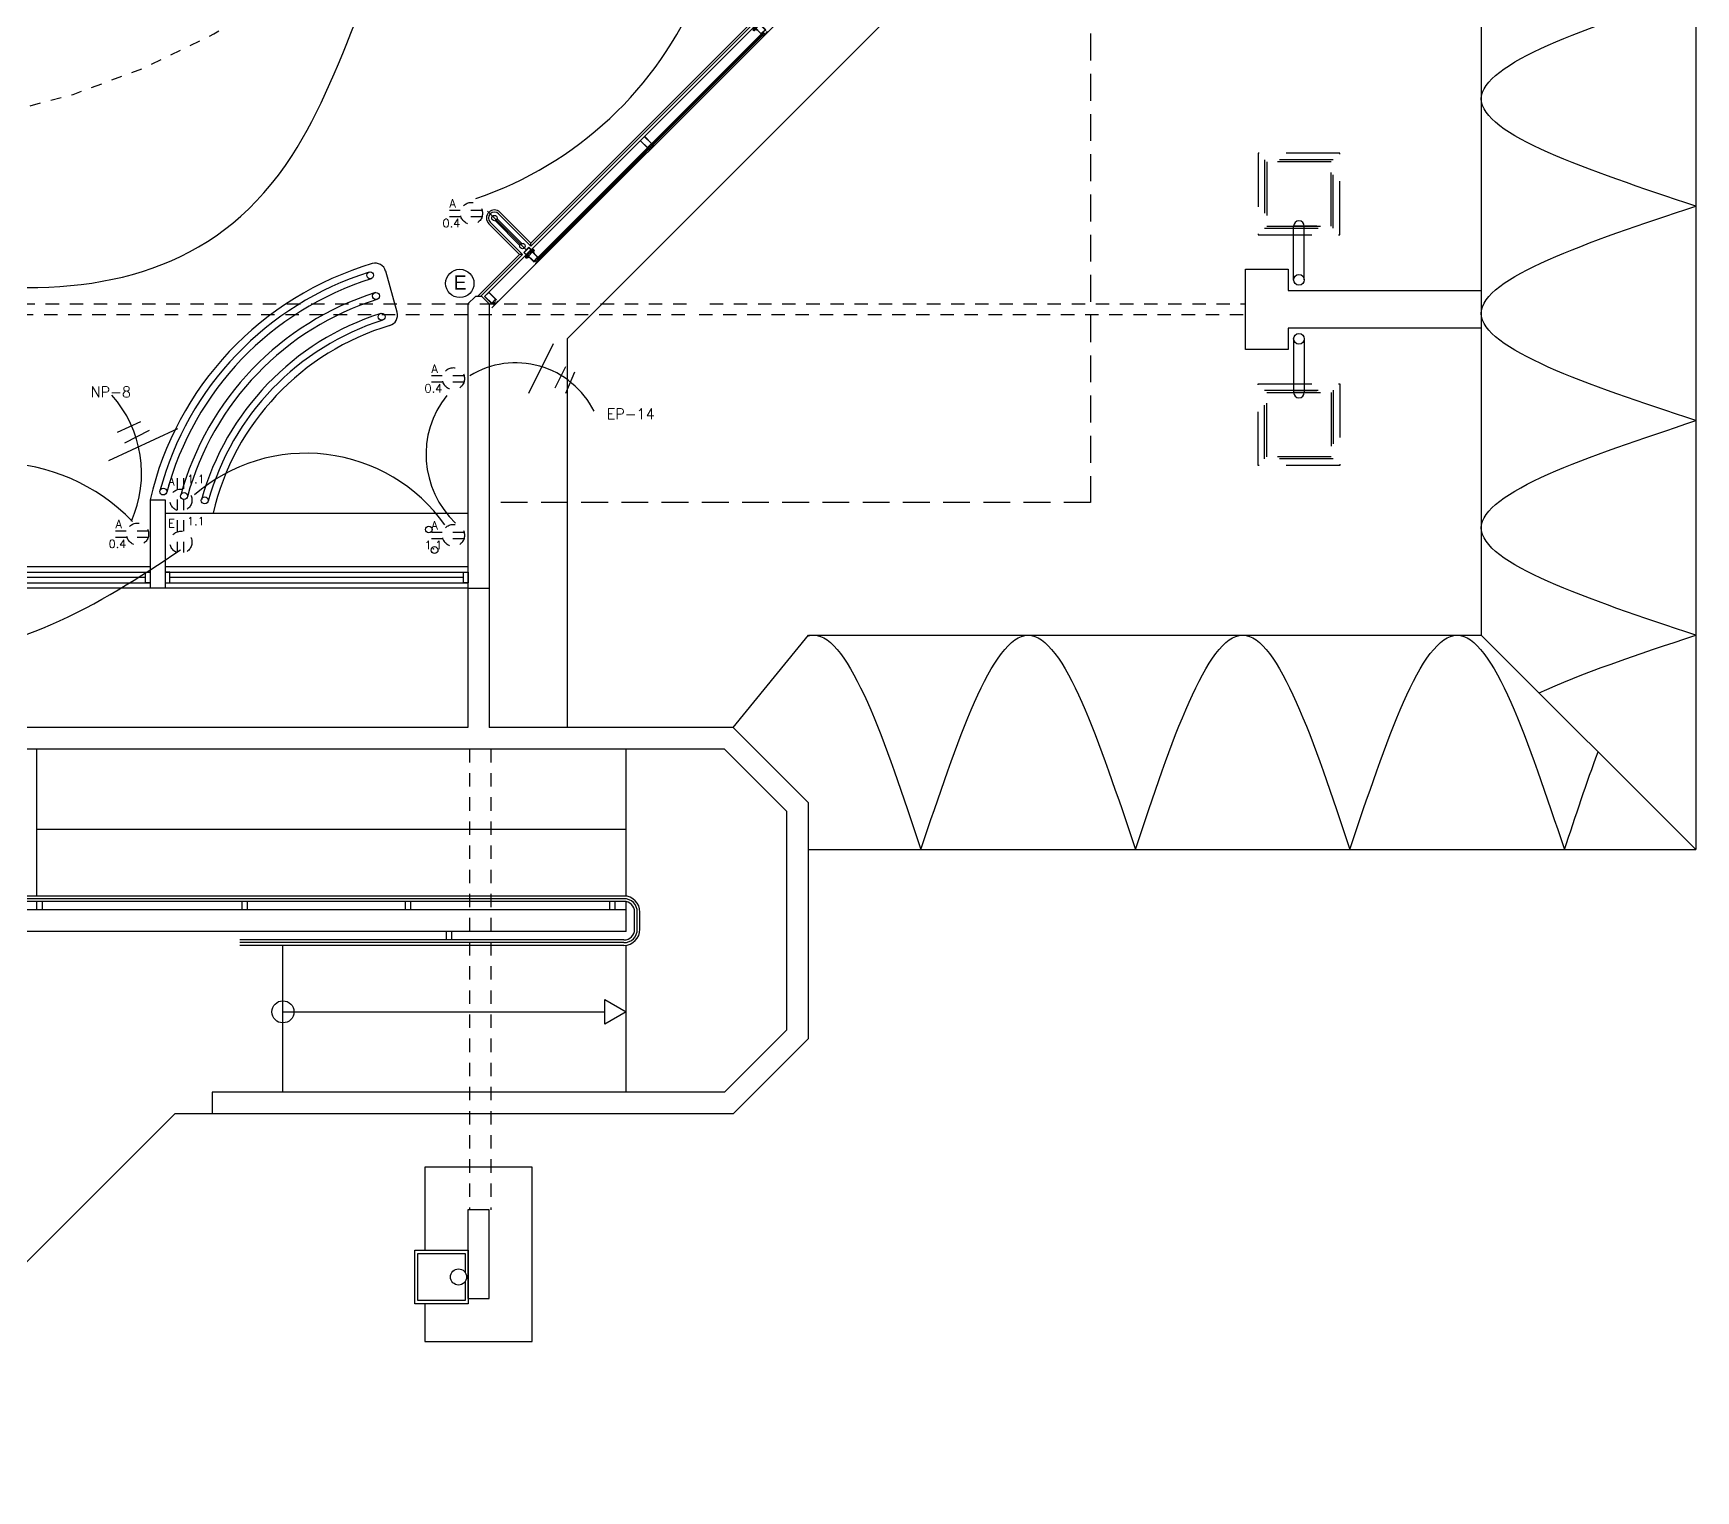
# Model space of a CAD drawing. Extents: x 622.2 to 679, y 643.6 to 685.6.
# Drawn here: x 641.46 to 656.97, y 643.9 to 657.49 of the extents above; entities that cross this region are included whole.
import ezdxf

# ---------------------------------------------------------------- set-up
doc = ezdxf.new("R2010")
doc.units = 0
doc.header["$LTSCALE"] = 0.5
doc.header["$MEASUREMENT"] = 0
for name, pattern in [('DASHDOTX2', [2, 1, -0.5, 0, -0.5]), ('HIDDEN', [0.375, 0.25, -0.125]), ('HIDDEN2', [0.1875, 0.125, -0.0625])]:
    doc.linetypes.add(name, pattern=pattern)
for name, color, linetype in [('ALUMBRADO', 6, 'CONTINUOUS'), ('columnas', 5, 'CONTINUOUS'), ('escaleras', 1, 'CONTINUOUS'), ('METAL', 1, 'CONTINUOUS'), ('MUEBLES', 1, 'CONTINUOUS'), ('murosbajos', 1, 'CONTINUOUS'), ('paredes', 1, 'CONTINUOUS'), ('pisoplanta', 1, 'CONTINUOUS'), ('PROYECCIONES', 6, 'HIDDEN'), ('SEÑALES', 4, 'CONTINUOUS'), ('talud', 5, 'CONTINUOUS'), ('texturas', 6, 'CONTINUOUS'), ('TOMAS', 4, 'HIDDEN2'), ('TUBERIA', 7, 'DASHDOTX2'), ('ventana', 1, 'CONTINUOUS'), ('ventanas', 1, 'CONTINUOUS'), ('vidrio', 6, 'CONTINUOUS')]:
    doc.layers.add(name, color=color, linetype=linetype)
doc.styles.add('romans', font='romans.shx')

# ---------------------------------------------------------------- blocks, each defined once
blk = doc.blocks.new('apoymuro-cortina')
at = {"layer": 'vidrio', "color": 1, "linetype": 'Continuous'}
for p, q in [((0, 0), (-0.099, 0)), ((0, -0.057), (0, 0)), ((-0.125, -0.001), (-0.125, -0.057)), ((-0.119, 0), (-0.124, 0)), ((-0.124, -0.057), (-0.119, -0.057)), ((-0.122, -0.01), (-0.122, -0.003)), ((-0.122, -0.032), (-0.122, -0.013)), ((-0.096, -0.032), (-0.122, -0.032)), ((-0.122, -0.035), (-0.096, -0.035)), ((-0.122, -0.044), (-0.122, -0.035)), ((-0.122, -0.054), (-0.122, -0.048)), ((-0.121, -0.003), (-0.12, -0.003)), ((-0.12, -0.01), (-0.121, -0.01)), ((-0.121, -0.013), (-0.119, -0.013)), ((-0.119, -0.045), (-0.121, -0.045)), ((-0.121, -0.047), (-0.12, -0.047)), ((-0.12, -0.055), (-0.121, -0.055)), ((-0.12, -0.003), (-0.12, -0.004)), ((-0.12, -0.009), (-0.12, -0.01)), ((-0.12, -0.047), (-0.12, -0.048)), ((-0.12, -0.054), (-0.12, -0.055)), ((-0.119, -0.004), (-0.119, -0.001)), ((-0.119, -0.012), (-0.119, -0.009)), ((-0.119, -0.048), (-0.119, -0.045)), ((-0.119, -0.057), (-0.119, -0.054)), ((-0.1, -0.001), (-0.1, -0.004)), ((-0.1, -0.009), (-0.1, -0.012)), ((-0.1, -0.045), (-0.1, -0.048)), ((-0.1, -0.054), (-0.1, -0.057)), ((-0.099, -0.013), (-0.097, -0.013)), ((-0.097, -0.045), (-0.099, -0.045)), ((-0.099, -0.057), (-0.094, -0.057)), ((-0.098, -0.003), (-0.097, -0.003)), ((-0.098, -0.004), (-0.098, -0.003)), ((-0.098, -0.01), (-0.098, -0.009)), ((-0.097, -0.01), (-0.098, -0.01)), ((-0.098, -0.047), (-0.097, -0.047)), ((-0.098, -0.048), (-0.098, -0.047)), ((-0.098, -0.055), (-0.098, -0.054)), ((-0.097, -0.055), (-0.098, -0.055)), ((-0.096, -0.003), (-0.096, -0.01)), ((-0.096, -0.013), (-0.096, -0.032)), ((-0.096, -0.035), (-0.096, -0.044)), ((-0.096, -0.048), (-0.096, -0.054)), ((-0.094, -0.057), (0, -0.057)), ((-0.093, -0.003), (-0.093, -0.054)), ((-0.004, -0.003), (-0.093, -0.003)), ((-0.093, -0.055), (-0.004, -0.055)), ((-0.003, -0.054), (-0.003, -0.003))]:
    blk.add_line(p, q, dxfattribs=at)
at = {"layer": 'vidrio', "linetype": 'Continuous'}
for p, q in [((-0.04, 0.002), (-0.04, 0.005)), ((-0.04, 0.005), (0.031, 0.005)), ((0.027, 0.002), (-0.04, 0.002)), ((-0.032, 0.006), (-0.032, 0.008)), ((-0.032, 0.008), (-0.006, 0.008)), ((-0.006, 0.006), (-0.032, 0.006)), ((-0.009, 0.01), (-0.029, 0.01)), ((-0.029, 0.01), (-0.029, 0.008)), ((-0.029, 0.008), (-0.009, 0.008)), ((-0.028, 0.011), (-0.028, 0.02)), ((-0.026, 0.021), (-0.011, 0.021)), ((-0.011, 0.011), (-0.026, 0.011)), ((-0.024, 0.02), (-0.024, 0.011)), ((-0.015, 0.021), (-0.023, 0.021)), ((-0.014, 0.011), (-0.014, 0.02)), ((-0.009, 0.02), (-0.009, 0.011)), ((-0.009, 0.008), (-0.009, 0.01)), ((-0.006, 0.008), (-0.006, 0.006)), ((0.027, -0.059), (0.027, 0.002)), ((0.031, -0.063), (0.031, 0.005)), ((-0.105, -0.044), (-0.113, -0.044)), ((-0.04, -0.059), (0.027, -0.059)), ((-0.04, -0.063), (-0.04, -0.059)), ((0.031, -0.063), (-0.04, -0.063)), ((-0.032, -0.063), (-0.032, -0.065)), ((-0.006, -0.063), (-0.032, -0.063)), ((-0.032, -0.065), (-0.006, -0.065)), ((-0.029, -0.068), (-0.029, -0.065)), ((-0.029, -0.065), (-0.009, -0.065)), ((-0.009, -0.068), (-0.029, -0.068)), ((-0.028, -0.069), (-0.028, -0.078)), ((-0.011, -0.068), (-0.026, -0.068)), ((-0.026, -0.078), (-0.011, -0.078)), ((-0.013, -0.005), (-0.025, -0.005)), ((-0.025, -0.005), (-0.025, -0.052)), ((-0.025, -0.052), (-0.013, -0.052)), ((-0.025, -0.083), (-0.025, -0.078)), ((-0.013, -0.079), (-0.025, -0.079)), ((-0.013, -0.081), (-0.025, -0.081)), ((-0.025, -0.083), (-0.024, -0.084)), ((-0.013, -0.083), (-0.025, -0.083)), ((-0.024, -0.078), (-0.024, -0.069)), ((-0.014, -0.084), (-0.024, -0.084)), ((-0.015, -0.078), (-0.023, -0.078)), ((-0.015, -0.08), (-0.023, -0.08)), ((-0.015, -0.082), (-0.023, -0.082)), ((-0.019, -0.084), (-0.019, -0.084)), ((-0.014, -0.069), (-0.014, -0.078)), ((-0.013, -0.083), (-0.014, -0.084)), ((-0.013, -0.052), (-0.013, -0.005)), ((-0.013, -0.083), (-0.013, -0.078)), ((-0.009, -0.065), (-0.009, -0.068)), ((-0.009, -0.078), (-0.009, -0.069)), ((-0.006, -0.065), (-0.006, -0.063))]:
    blk.add_line(p, q, dxfattribs=at)
at = {"layer": 'vidrio', "color": 1, "linetype": 'Continuous', "extrusion": (0, 0, -1)}
for centre, major_axis, start_param, end_param in [((-0.099, -0.001), (0.000451, -0.000451), 2.356194, 3.926991), ((-0.124, -0.001), (0.000451, -0.000451), 2.356194, 3.926991), ((-0.124, -0.057), (0.000451, 0.000451), 2.356194, 3.926991), ((-0.121, -0.003), (0.000451, -0.000451), 2.356194, 3.926991), ((-0.121, -0.01), (0.000451, 0.000451), 2.356194, 3.926991), ((-0.121, -0.013), (0.000451, -0.000451), 2.356194, 3.926991), ((-0.121, -0.044), (0.000451, 0.000451), 2.356194, 3.926991), ((-0.121, -0.048), (0.000451, -0.000451), 2.356194, 3.926991), ((-0.121, -0.054), (0.000451, 0.000451), 2.356194, 3.926991), ((-0.119, -0.004), (0.000451, 0.000451), 2.356194, 3.926991), ((-0.119, -0.009), (0.000451, -0.000451), 2.356194, 3.926991), ((-0.119, -0.048), (0.000451, 0.000451), 2.356194, 3.926991), ((-0.119, -0.054), (0.000451, -0.000451), 2.356194, 3.926991), ((-0.119, -0.001), (0.000451, -0.000451), 3.926991, 5.497787), ((-0.119, -0.004), (0.000451, -0.000451), -0.785398, 0.785398), ((-0.119, -0.009), (0.000451, -0.000451), 3.926991, 5.497787), ((-0.119, -0.012), (0.000451, -0.000451), -0.785398, 0.785398), ((-0.119, -0.045), (0.000451, -0.000451), 3.926991, 5.497787), ((-0.119, -0.048), (0.000451, -0.000451), -0.785398, 0.785398), ((-0.119, -0.054), (0.000451, -0.000451), 3.926991, 5.497787), ((-0.119, -0.057), (0.000451, -0.000451), -0.785398, 0.785398), ((-0.099, -0.004), (0.000451, 0.000451), 2.356194, 3.926991), ((-0.099, -0.009), (0.000451, -0.000451), 2.356194, 3.926991), ((-0.099, -0.012), (0.000451, 0.000451), 2.356194, 3.926991), ((-0.099, -0.045), (0.000451, -0.000451), 2.356194, 3.926991), ((-0.099, -0.048), (0.000451, 0.000451), 2.356194, 3.926991), ((-0.099, -0.054), (0.000451, -0.000451), 2.356194, 3.926991), ((-0.099, -0.057), (0.000451, 0.000451), 2.356194, 3.926991), ((-0.099, -0.004), (0.000451, -0.000451), -0.785398, 0.785398), ((-0.099, -0.009), (0.000451, -0.000451), 3.926991, 5.497787), ((-0.099, -0.048), (0.000451, -0.000451), -0.785398, 0.785398), ((-0.099, -0.054), (0.000451, -0.000451), 3.926991, 5.497787), ((-0.097, -0.003), (0.000451, 0.000451), 5.497787, 7.068583), ((-0.097, -0.01), (0.000451, -0.000451), -0.785398, 0.785398), ((-0.097, -0.013), (0.000451, -0.000451), 3.926991, 5.497787), ((-0.097, -0.044), (0.000451, -0.000451), -0.785398, 0.785398), ((-0.097, -0.048), (0.000451, 0.000451), 5.497787, 7.068583), ((-0.093, -0.003), (0.000361, 0.000361), 3.926991, 5.497787), ((-0.093, -0.054), (0.000361, 0.000361), 2.356194, 3.926991)]:
    blk.add_ellipse(centre, major_axis=major_axis, ratio=1, start_param=start_param, end_param=end_param, dxfattribs=at)
at = {"layer": 'vidrio', "linetype": 'Continuous', "extrusion": (0, 0, -1)}
for centre, major_axis, start_param, end_param in [((-0.026, 0.016), (0.00325, -0.00325), 3.399063, 4.454918), ((-0.026, 0.015), (0.00325, -0.00325), 0.257471, 1.313326), ((-0.019, 0), (0.0144, -0.0144), 3.678281, 4.175701), ((-0.019, 0.031), (0.0144, 0.0144), 2.107484, 2.604904), ((-0.011, 0.016), (0.00325, -0.00325), 3.399063, 4.454918), ((-0.011, 0.015), (0.00325, -0.00325), 0.257471, 1.313326), ((-0.026, -0.073), (0.00325, 0.00325), 4.96986, 6.025715), ((-0.026, -0.074), (0.00325, 0.00325), 1.828267, 2.884122), ((-0.019, -0.088), (0.0144, 0.0144), 5.249077, 5.746497), ((-0.019, -0.058), (0.0144, -0.0144), 0.536688, 1.034108), ((-0.011, -0.073), (0.00325, 0.00325), 4.96986, 6.025715), ((-0.011, -0.074), (0.00325, 0.00325), 1.828267, 2.884122)]:
    blk.add_ellipse(centre, major_axis=major_axis, ratio=1, start_param=start_param, end_param=end_param, dxfattribs=at)
at = {"layer": 'vidrio', "color": 5, "linetype": 'Continuous', "extrusion": (0, 0, -1)}
for centre, major_axis, start_param, end_param in [((-0.004, -0.003), (0.000361, -0.000361), 3.926991, 5.497787), ((-0.004, -0.054), (0.000361, 0.000361), 0.785398, 2.356194)]:
    blk.add_ellipse(centre, major_axis=major_axis, ratio=1, start_param=start_param, end_param=end_param, dxfattribs=at)

msp = doc.modelspace()

# ---------------------------------------------------------------- linework, layer by layer
at = {"layer": 'columnas'}
msp.add_lwpolyline([(654.966, 655.091), (654.966, 654.741), (653.166, 654.741), (653.166, 654.541), (652.766, 654.541), (652.766, 655.291), (653.166, 655.291), (653.166, 655.091), (654.966, 655.091)], dxfattribs=at)
at = {"layer": 'escaleras'}
for p, q in [((641.495, 650.816), (641.495, 649.446)), ((646.991, 649.444), (646.991, 650.816)), ((646.991, 650.066), (641.495, 650.066)), ((643.791, 647.616), (643.791, 648.986)), ((646.991, 647.616), (646.991, 648.987)), ((643.791, 648.366), (646.792, 648.366))]:
    msp.add_line(p, q, dxfattribs=at)
at = {"layer": 'escaleras', "color": 6}
for p, q in [((646.971, 649.446), (641.095, 649.446)), ((646.971, 649.421), (641.095, 649.421)), ((646.971, 649.396), (641.095, 649.396)), ((641.495, 649.396), (641.495, 649.316)), ((641.545, 649.396), (641.545, 649.316)), ((643.407, 649.396), (643.407, 649.316)), ((643.457, 649.396), (643.457, 649.316)), ((646.841, 649.316), (646.841, 649.394)), ((646.891, 649.316), (646.891, 649.394)), ((646.991, 649.316), (646.991, 649.394))]:
    msp.add_line(p, q, dxfattribs=at)
at = {"layer": 'escaleras'}
msp.add_lwpolyline([(646.991, 648.366), (646.792, 648.251), (646.792, 648.481)], close=True, dxfattribs=at)
msp.add_circle((643.791, 648.366), 0.103, dxfattribs=at)
at = {"layer": 'METAL'}
msp.add_circle((645.429, 645.894), 0.075, dxfattribs=at)
at = {"layer": 'MUEBLES'}
for p, q in [((644.857, 654.888), (644.75, 655.273)), ((642.693, 653.016), (645.516, 653.016))]:
    msp.add_line(p, q, dxfattribs=at)
for centre, radius, start, end in [((645.475, 652.466), 2.999, 106.4649, 166.9946), ((644.653, 655.246), 0.1, 15.534, 106.4649), ((645.475, 652.468), 2.929, 107.4671, 165.0618), ((645.475, 652.468), 2.865, 107.4675, 164.9966), ((645.477, 652.463), 2.735, 107.4675, 164.7645), ((645.477, 652.463), 2.671, 107.4675, 164.6874), ((645.478, 652.458), 2.54, 107.7652, 164.4132), ((644.76, 654.861), 0.1, 286.6139, 15.534), ((645.478, 652.458), 2.476, 107.7652, 164.321), ((645.475, 652.466), 2.399, 106.6139, 166.7488)]:
    msp.add_arc(centre, radius, start, end, dxfattribs=at)
at = {"layer": 'murosbajos'}
for p, q in [((642.553, 652.516), (639.704, 652.516)), ((645.516, 652.516), (642.693, 652.516)), ((645.516, 652.316), (639.978, 652.316)), ((645.516, 652.316), (645.516, 651.016)), ((645.716, 652.316), (645.716, 651.016)), ((645.516, 651.016), (641.278, 651.016)), ((647.991, 651.016), (645.716, 651.016)), ((647.991, 651.016), (648.691, 650.316)), ((647.908, 650.816), (641.195, 650.816)), ((647.908, 650.816), (648.491, 650.233)), ((648.491, 648.198), (648.491, 650.233)), ((648.691, 648.116), (648.691, 650.316)), ((646.991, 649.316), (640.574, 649.316)), ((646.991, 649.116), (646.991, 649.316)), ((646.991, 649.116), (640.491, 649.116)), ((647.908, 647.616), (648.491, 648.198)), ((647.991, 647.416), (648.691, 648.116)), ((647.908, 647.616), (643.132, 647.616)), ((643.132, 647.616), (643.132, 647.416)), ((647.991, 647.416), (643.132, 647.416))]:
    msp.add_line(p, q, dxfattribs=at)
at = {"layer": 'murosbajos', "color": 6}
for p, q in [((644.932, 649.396), (644.932, 649.316)), ((644.932, 649.396), (644.932, 649.316)), ((644.982, 649.396), (644.982, 649.316)), ((647.071, 649.136), (647.071, 649.296)), ((647.096, 649.136), (647.096, 649.296)), ((647.121, 649.136), (647.121, 649.296)), ((645.316, 649.036), (645.316, 649.116)), ((645.316, 649.036), (645.316, 649.116)), ((645.366, 649.036), (645.366, 649.116)), ((646.971, 649.036), (643.391, 649.036)), ((646.971, 649.011), (643.391, 649.011)), ((646.971, 648.986), (643.391, 648.986))]:
    msp.add_line(p, q, dxfattribs=at)
at = {"layer": 'murosbajos', "color": 5}
for centre, radius in [((644.605, 655.233), 0.032), ((644.659, 655.04), 0.032), ((644.712, 654.847), 0.032), ((642.676, 653.217), 0.032), ((642.869, 653.175), 0.0321), ((643.062, 653.134), 0.0321), ((645.152, 652.863), 0.032), ((645.205, 652.671), 0.032)]:
    msp.add_circle(centre, radius, dxfattribs=at)
at = {"layer": 'murosbajos', "color": 6}
for centre, radius, start, end in [((646.971, 649.296), 0.15, 0, 90), ((646.971, 649.296), 0.125, 0, 90), ((646.971, 649.296), 0.1, 0, 90), ((646.971, 649.136), 0.1, 270, 0), ((646.971, 649.136), 0.15, 270, 0), ((646.971, 649.136), 0.125, 270, 0)]:
    msp.add_arc(centre, radius, start, end, dxfattribs=at)
at = {"layer": 'paredes'}
for p, q in [((645.516, 654.966), (645.587, 655.036)), ((645.645, 655.036), (645.587, 655.036)), ((645.716, 654.966), (645.645, 655.036)), ((645.741, 654.966), (645.67, 655.036)), ((645.516, 654.966), (645.516, 652.316)), ((645.716, 654.966), (645.716, 652.316)), ((642.553, 653.141), (642.553, 652.316)), ((642.553, 653.141), (642.693, 653.141)), ((642.693, 653.141), (642.693, 652.316)), ((642.693, 652.316), (642.553, 652.316)), ((645.516, 652.316), (645.716, 652.316)), ((645.541, 652.316), (645.681, 652.316))]:
    msp.add_line(p, q, dxfattribs=at)
msp.add_lwpolyline([(645.516, 645.694), (645.716, 645.694), (645.716, 646.519), (645.516, 646.519)], close=True, dxfattribs=at)
at = {"layer": 'pisoplanta', "color": 6}
for p, q in [((646.104, 655.533), (648.119, 657.549)), ((646.104, 655.505), (648.147, 657.549)), ((645.803, 655.806), (646.104, 655.505)), ((645.817, 655.82), (646.104, 655.533)), ((645.711, 655.714), (645.998, 655.427)), ((645.725, 655.728), (646.026, 655.427)), ((646.104, 655.505), (646.104, 655.533)), ((645.998, 655.427), (645.612, 655.041)), ((646.026, 655.427), (645.635, 655.036)), ((646.026, 655.427), (645.998, 655.427)), ((645.612, 655.036), (645.612, 655.041))]:
    msp.add_line(p, q, dxfattribs=at)
at = {"layer": 'pisoplanta'}
for p in [(639.269, 643.901), (643.138, 647.416)]:
    msp.add_line(p, (642.784, 647.416), dxfattribs=at)
msp.add_lwpolyline([(645.116, 645.644), (645.116, 645.294), (646.116, 645.294), (646.116, 646.919), (645.116, 646.919), (645.116, 646.144)], dxfattribs=at)
at = {"layer": 'pisoplanta', "color": 6}
for radius in [0.075, 0.055]:
    msp.add_arc((645.764, 655.767), radius, 45, 225, dxfattribs=at)
at = {"layer": 'PROYECCIONES', "color": 1, "ltscale": 2}
for p, q in [((651.323, 674.736), (651.323, 653.116)), ((651.323, 653.116), (645.741, 653.116))]:
    msp.add_line(p, q, dxfattribs=at)
at = {"layer": 'PROYECCIONES'}
for p, q in [((639.764, 654.866), (647.585, 654.866)), ((639.779, 654.966), (647.585, 654.966)), ((647.672, 654.866), (652.766, 654.866)), ((647.772, 654.966), (652.766, 654.966)), ((645.531, 650.816), (645.531, 646.519)), ((645.731, 650.816), (645.731, 646.519))]:
    msp.add_line(p, q, dxfattribs=at)
at = {"layer": 'PROYECCIONES', "ltscale": 0.8}
for radius, start in [(7.35, 270.3718), (6.55, 270.4172)]:
    msp.add_arc((639.606, 663.926), radius, start, 270, dxfattribs=at)
at = {"layer": 'SEÑALES', "color": 6}
msp.add_circle((645.441, 655.157), 0.132, dxfattribs=at)
at = {"layer": 'talud'}
for p, q in [((656.966, 677.011), (656.966, 649.878)), ((654.966, 675.011), (654.966, 651.878)), ((647.991, 651.016), (648.691, 651.878)), ((648.691, 651.878), (654.966, 651.878)), ((654.966, 651.878), (656.966, 649.878)), ((648.691, 649.878), (656.966, 649.878))]:
    msp.add_line(p, q, dxfattribs=at)
at = {"layer": 'texturas', "color": 1}
for p, q in [((649.391, 657.59), (646.441, 654.64)), ((646.441, 654.64), (646.441, 651.016))]:
    msp.add_line(p, q, dxfattribs=at)
at = {"layer": 'texturas'}
for points in [[(656.966, 655.878), (654.966, 656.878), (656.966, 657.878)], [(656.966, 653.878), (654.966, 654.878), (656.966, 655.878)], [(656.966, 653.878), (654.966, 654.878), (656.966, 655.878)], [(656.966, 651.878), (654.966, 652.878), (656.966, 653.878)], [(649.741, 649.878), (650.741, 651.878), (651.741, 649.878)], [(651.741, 649.878), (652.741, 651.878), (653.741, 649.878)], [(653.741, 649.878), (654.741, 651.878), (655.741, 649.878)]]:
    msp.add_spline(points, degree=3, dxfattribs=at)
msp.add_open_spline([(648.691, 651.871), (648.708, 651.876), (649.058, 651.928), (649.408, 650.878), (649.741, 649.878)], degree=3, knots=[2.124265, 2.124265, 2.124265, 2.124265, 2.236068, 4.472136, 4.472136, 4.472136, 4.472136], dxfattribs=at)
for points in [[(655.505, 651.339), (655.888, 651.519), (656.427, 651.698), (656.966, 651.878)], [(655.741, 649.878), (655.846, 650.192), (655.95, 650.506), (656.055, 650.789)]]:
    msp.add_open_spline(points, degree=3, dxfattribs=at)
at = {"layer": 'TOMAS', "color": 4}
for p, q in [((645.645, 655.838), (645.326, 655.838)), ((645.645, 655.777), (645.326, 655.777)), ((645.477, 654.297), (645.159, 654.297)), ((645.477, 654.236), (645.159, 654.236)), ((642.807, 653.042), (642.807, 653.36)), ((642.867, 653.042), (642.867, 653.36)), ((642.531, 652.848), (642.213, 652.848)), ((645.477, 652.836), (645.159, 652.836)), ((642.531, 652.787), (642.213, 652.787)), ((645.477, 652.775), (645.159, 652.775))]:
    msp.add_line(p, q, dxfattribs=at)
at = {"layer": 'TOMAS', "linetype": 'Continuous'}
for p, q in [((646.312, 654.594), (646.08, 654.13)), ((646.428, 654.379), (646.328, 654.18)), ((646.511, 654.329), (646.428, 654.13)), ((642.809, 653.801), (642.164, 653.503)), ((642.462, 653.867), (642.246, 653.768)), ((642.544, 653.785), (642.313, 653.669))]:
    msp.add_line(p, q, dxfattribs=at)
at = {"layer": 'TOMAS', "color": 5}
for p, q in [((642.807, 652.649), (642.807, 652.968)), ((642.867, 652.649), (642.867, 652.968))]:
    msp.add_line(p, q, dxfattribs=at)
at = {"layer": 'TOMAS', "color": 4}
for centre in [(645.55, 655.81), (645.382, 654.269), (642.84, 653.137), (642.436, 652.82), (645.382, 652.808)]:
    msp.add_circle(centre, 0.103, dxfattribs=at)
at = {"layer": 'TOMAS', "color": 5}
msp.add_circle((642.84, 652.744), 0.103, dxfattribs=at)
at = {"layer": 'TOMAS', "linetype": 'Continuous'}
for centre, radius, start, end in [((644.487, 659.214), 3.446, 288.697, 337.4047), ((645.962, 653.6), 0.817, 26.533, 121.5895), ((641.37, 653.386), 1.103, 336.1938, 41.4274), ((646.009, 653.563), 0.883, 141.4143, 226.5341), ((641.104, 651.704), 1.781, 43.8806, 133.0858), ((644.007, 651.985), 1.589, 35.3894, 130.8669)]:
    msp.add_arc(centre, radius, start, end, dxfattribs=at)
at = {"layer": 'TOMAS', "color": 5, "linetype": 'Continuous', "start_tangent": (-0.999999, 0.001432), "end_tangent": (0, 1)}
msp.add_spline([(630.936, 659.769), (632.201, 659.968), (633.688, 658.109), (637.432, 655.953), (643.877, 656.35), (647.274, 660.092), (648.241, 659.72)], degree=3, dxfattribs=at)
at = {"layer": 'TOMAS', "color": 5, "linetype": 'Continuous'}
msp.add_spline([(636.206, 652.844), (636.799, 653.002), (637.775, 653.397), (639.264, 652.014), (641.624, 651.974), (642.837, 652.673)], degree=3, dxfattribs=at)
at = {"layer": 'TUBERIA', "color": 1}
for p, q in [((653.216, 655.191), (653.216, 655.691)), ((653.434, 655.691), (653.216, 655.691)), ((653.316, 655.191), (653.316, 655.691)), ((653.216, 654.641), (653.216, 654.141)), ((653.316, 654.641), (653.316, 654.141)), ((653.434, 654.141), (653.216, 654.141))]:
    msp.add_line(p, q, dxfattribs=at)
for points in [[(652.886, 655.611), (653.646, 655.611), (653.646, 656.371), (652.886, 656.371)], [(652.946, 655.671), (653.586, 655.671), (653.586, 656.311), (652.946, 656.311)], [(652.966, 655.691), (653.566, 655.691), (653.566, 656.291), (652.966, 656.291)], [(652.886, 654.221), (653.646, 654.221), (653.646, 653.461), (652.886, 653.461)], [(652.946, 654.161), (653.586, 654.161), (653.586, 653.521), (652.946, 653.521)], [(652.966, 654.141), (653.566, 654.141), (653.566, 653.541), (652.966, 653.541)]]:
    msp.add_lwpolyline(points, close=True, dxfattribs=at)
at = {"layer": 'TUBERIA', "color": 1, "linetype": 'Continuous'}
for centre in [(653.266, 655.191), (653.266, 654.641)]:
    msp.add_circle(centre, 0.05, dxfattribs=at)
for centre, start, end in [((653.266, 655.691), 0, 180), ((653.266, 654.141), 180, 0)]:
    msp.add_arc(centre, 0.05, start, end, dxfattribs=at)
at = {"layer": 'ventana'}
for p, q in [((639.704, 652.466), (642.553, 652.466)), ((639.704, 652.366), (642.553, 652.366)), ((642.693, 652.466), (645.516, 652.466)), ((642.693, 652.366), (645.516, 652.366))]:
    msp.add_line(p, q, dxfattribs=at)
at = {"layer": 'ventana', "color": 6}
for p, q in [((642.509, 652.416), (639.748, 652.416)), ((645.475, 652.416), (642.737, 652.416))]:
    msp.add_line(p, q, dxfattribs=at)
at = {"layer": 'ventanas'}
msp.add_line((645.67, 655.036), (648.566, 657.932), dxfattribs=at)
for points in [[(642.509, 652.366), (642.509, 652.466), (642.553, 652.466), (642.553, 652.366)], [(642.737, 652.366), (642.737, 652.466), (642.693, 652.466), (642.693, 652.366)], [(645.475, 652.366), (645.475, 652.466), (645.519, 652.466), (645.519, 652.366)]]:
    msp.add_lwpolyline(points, close=True, dxfattribs=at)
at = {"layer": 'ventanas', "color": 6}
msp.add_lwpolyline([(645.52, 646.144), (645.52, 645.644), (645.02, 645.644), (645.02, 646.144)], close=True, dxfattribs=at)
msp.add_lwpolyline([(645.49, 645.851), (645.49, 645.674), (645.05, 645.674), (645.05, 646.114), (645.49, 646.114), (645.49, 645.937)], dxfattribs=at)
at = {"layer": 'vidrio', "color": 6}
for p, q in [((648.691, 657.88), (645.741, 654.93)), ((647.228, 656.434), (647.222, 656.439)), ((646.061, 655.47), (645.7, 655.831)), ((646.167, 655.373), (646.161, 655.379)), ((645.775, 654.981), (645.77, 654.987))]:
    msp.add_line(p, q, dxfattribs=at)
at = {"layer": 'vidrio', "linetype": 'Continuous'}
for p, q in [((648.268, 657.485), (647.222, 656.439)), ((648.271, 657.482), (647.225, 656.436)), ((648.274, 657.479), (647.228, 656.434)), ((648.252, 657.482), (647.232, 656.462)), ((647.207, 656.424), (646.161, 655.379)), ((647.21, 656.422), (646.164, 655.376)), ((647.213, 656.419), (646.167, 655.373)), ((647.191, 656.421), (646.171, 655.401)), ((647.207, 656.424), (647.213, 656.418)), ((645.754, 654.972), (645.76, 654.966))]:
    msp.add_line(p, q, dxfattribs=at)
at = {"layer": 'vidrio', "color": 1, "linetype": 'Continuous'}
for p, q in [((647.189, 656.423), (647.123, 656.489)), ((647.19, 656.425), (647.127, 656.488)), ((647.163, 656.53), (647.233, 656.46)), ((647.164, 656.525), (647.227, 656.462)), ((647.193, 656.419), (647.189, 656.423)), ((647.227, 656.461), (647.191, 656.425)), ((647.198, 656.428), (647.193, 656.423)), ((647.193, 656.422), (647.194, 656.421)), ((647.194, 656.421), (647.195, 656.422)), ((647.196, 656.421), (647.194, 656.419)), ((647.2, 656.427), (647.199, 656.428)), ((647.199, 656.426), (647.2, 656.427)), ((647.207, 656.437), (647.2, 656.43)), ((647.2, 656.429), (647.202, 656.428)), ((647.202, 656.427), (647.2, 656.425)), ((647.225, 656.419), (647.207, 656.437)), ((647.207, 656.405), (647.21, 656.408)), ((647.211, 656.401), (647.207, 656.405)), ((647.222, 656.452), (647.209, 656.439)), ((647.209, 656.439), (647.227, 656.421)), ((647.21, 656.407), (647.21, 656.406)), ((647.21, 656.406), (647.21, 656.405)), ((647.211, 656.405), (647.216, 656.409)), ((647.251, 656.441), (647.212, 656.401)), ((647.213, 656.411), (647.215, 656.414)), ((647.215, 656.411), (647.214, 656.41)), ((647.216, 656.41), (647.215, 656.411)), ((647.216, 656.414), (647.218, 656.412)), ((647.219, 656.412), (647.225, 656.419)), ((647.224, 656.451), (647.223, 656.452)), ((647.229, 656.459), (647.225, 656.455)), ((647.225, 656.454), (647.226, 656.453)), ((647.228, 656.453), (647.225, 656.451)), ((647.226, 656.453), (647.227, 656.454)), ((647.227, 656.421), (647.24, 656.434)), ((647.231, 656.458), (647.23, 656.459)), ((647.23, 656.457), (647.231, 656.458)), ((647.233, 656.459), (647.231, 656.456)), ((647.239, 656.437), (647.241, 656.439)), ((647.24, 656.435), (647.239, 656.436)), ((647.242, 656.438), (647.241, 656.437)), ((647.241, 656.437), (647.242, 656.437)), ((647.243, 656.437), (647.247, 656.441)), ((647.245, 656.443), (647.247, 656.445)), ((647.246, 656.443), (647.246, 656.442)), ((647.247, 656.442), (647.246, 656.443)), ((647.248, 656.445), (647.251, 656.442)), ((645.67, 655.036), (645.711, 655.077)), ((645.737, 654.97), (645.67, 655.036)), ((645.675, 655.037), (645.711, 655.072)), ((645.738, 654.973), (645.675, 655.036)), ((645.711, 655.077), (645.781, 655.007)), ((645.711, 655.072), (645.774, 655.009)), ((645.774, 655.009), (645.739, 654.973)), ((645.769, 654.999), (645.756, 654.986)), ((645.772, 654.998), (645.77, 654.999)), ((645.777, 655.007), (645.772, 655.002)), ((645.772, 655.001), (645.773, 655)), ((645.773, 655), (645.774, 655.001)), ((645.775, 655), (645.773, 654.998)), ((645.779, 655.006), (645.778, 655.007)), ((645.778, 655.005), (645.779, 655.006)), ((645.781, 655.006), (645.779, 655.004)), ((645.74, 654.966), (645.737, 654.97)), ((645.745, 654.975), (645.741, 654.971)), ((645.741, 654.97), (645.742, 654.969)), ((645.743, 654.969), (645.741, 654.966)), ((645.742, 654.969), (645.743, 654.97)), ((645.747, 654.974), (645.746, 654.975)), ((645.746, 654.973), (645.747, 654.974)), ((645.749, 654.975), (645.747, 654.972)), ((645.754, 654.984), (645.748, 654.978)), ((645.748, 654.977), (645.749, 654.975)), ((645.773, 654.966), (645.754, 654.984)), ((645.755, 654.953), (645.757, 654.955)), ((645.758, 654.948), (645.755, 654.952)), ((645.756, 654.986), (645.775, 654.968)), ((645.758, 654.954), (645.757, 654.953)), ((645.757, 654.953), (645.758, 654.952)), ((645.799, 654.988), (645.759, 654.948)), ((645.759, 654.952), (645.763, 654.957)), ((645.761, 654.959), (645.763, 654.961)), ((645.762, 654.959), (645.761, 654.958)), ((645.763, 654.958), (645.762, 654.959)), ((645.764, 654.961), (645.765, 654.96)), ((645.766, 654.96), (645.773, 654.966)), ((645.775, 654.968), (645.788, 654.981)), ((645.786, 654.984), (645.789, 654.987)), ((645.788, 654.982), (645.786, 654.984)), ((645.789, 654.986), (645.789, 654.985)), ((645.789, 654.985), (645.79, 654.984)), ((645.79, 654.984), (645.795, 654.988)), ((645.792, 654.99), (645.794, 654.993)), ((645.794, 654.99), (645.793, 654.989)), ((645.795, 654.989), (645.794, 654.99)), ((645.795, 654.993), (645.799, 654.989))]:
    msp.add_line(p, q, dxfattribs=at)
at = {"layer": 'vidrio', "color": 1}
for p, q in [((646.001, 655.512), (645.771, 655.743)), ((646.019, 655.53), (645.788, 655.76))]:
    msp.add_line(p, q, dxfattribs=at)
at = {"layer": 'vidrio', "color": 5}
for centre in [(645.764, 655.767), (646.025, 655.506)]:
    msp.add_circle(centre, 0.025, dxfattribs=at)
at = {"layer": 'vidrio', "color": 1, "linetype": 'Continuous'}
for centre, major_axis, start_param, end_param in [((647.191, 656.426), (0, 0.00051), 2.356194, 3.926991), ((647.193, 656.419), (0, 0.000638), 2.356194, 3.926991), ((647.196, 656.422), (-0.000638, 0), 3.926991, 5.497787), ((647.196, 656.422), (-0.000638, 0), 2.356194, 3.926991), ((647.198, 656.427), (0, 0.000638), 5.497787, 7.068583), ((647.199, 656.425), (-0.000638, 0), -0.785398, 0.785398), ((647.199, 656.425), (0, 0.000638), 2.356194, 3.926991), ((647.201, 656.43), (-0.000638, 0), -0.785398, 0.785398), ((647.201, 656.428), (-0.000638, 0), 2.356194, 3.926991), ((647.208, 656.405), (-0.000638, 0), -0.785398, 0.785398), ((647.21, 656.407), (-0.000638, 0), 2.356194, 3.926991), ((647.21, 656.407), (-0.000638, 0), 3.926991, 5.497787), ((647.211, 656.405), (0, 0.000638), 2.356194, 3.926991), ((647.211, 656.401), (0, 0.000638), 2.356194, 3.926991), ((647.214, 656.411), (-0.000638, 0), -0.785398, 0.785398), ((647.214, 656.411), (0, 0.000638), 2.356194, 3.926991), ((647.216, 656.413), (-0.000638, 0), 3.926991, 5.497787), ((647.215, 656.41), (-0.000638, 0), 2.356194, 3.926991), ((647.218, 656.413), (0, 0.000638), 2.356194, 3.926991), ((647.222, 656.452), (-0.000638, 0), 3.926991, 5.497787), ((647.225, 656.451), (0, 0.000638), 2.356194, 3.926991), ((647.225, 656.454), (-0.000638, 0), -0.785398, 0.785398), ((647.227, 656.462), (0, 0.00051), 3.926991, 5.497787), ((647.227, 656.453), (-0.000638, 0), 3.926991, 5.497787), ((647.227, 656.453), (-0.000638, 0), 2.356194, 3.926991), ((647.23, 656.459), (0, 0.000638), 5.497787, 7.068583), ((647.231, 656.457), (-0.000638, 0), -0.785398, 0.785398), ((647.231, 656.457), (0, 0.000638), 2.356194, 3.926991), ((647.233, 656.459), (-0.000638, 0), 2.356194, 3.926991), ((647.239, 656.437), (-0.000638, 0), -0.785398, 0.785398), ((647.24, 656.434), (-0.000638, 0), 2.356194, 3.926991), ((647.242, 656.439), (-0.000638, 0), 3.926991, 5.497787), ((647.242, 656.439), (-0.000638, 0), 2.356194, 3.926991), ((647.243, 656.437), (0, 0.000638), 2.356194, 3.926991), ((647.245, 656.442), (-0.000638, 0), -0.785398, 0.785398), ((647.245, 656.442), (0, 0.000638), 2.356194, 3.926991), ((647.247, 656.445), (-0.000638, 0), 3.926991, 5.497787), ((647.247, 656.441), (-0.000638, 0), 2.356194, 3.926991), ((647.251, 656.441), (-0.000638, 0), 2.356194, 3.926991), ((645.77, 654.999), (-0.000638, 0), 3.926991, 5.497787), ((645.773, 655.002), (-0.000638, 0), -0.785398, 0.785398), ((645.772, 654.998), (0, 0.000638), 2.356194, 3.926991), ((645.774, 655.009), (0, 0.00051), 3.926991, 5.497787), ((645.775, 655.001), (-0.000638, 0), 3.926991, 5.497787), ((645.775, 655.001), (-0.000638, 0), 2.356194, 3.926991), ((645.777, 655.006), (0, 0.000638), 5.497787, 7.068583), ((645.778, 655.004), (-0.000638, 0), -0.785398, 0.785398), ((645.778, 655.004), (0, 0.000638), 2.356194, 3.926991), ((645.78, 655.007), (-0.000638, 0), 2.356194, 3.926991), ((645.738, 654.973), (0, 0.00051), 2.356194, 3.926991), ((645.741, 654.967), (0, 0.000638), 2.356194, 3.926991), ((645.743, 654.969), (-0.000638, 0), 2.356194, 3.926991), ((645.743, 654.969), (-0.000638, 0), 3.926991, 5.497787), ((645.746, 654.975), (0, 0.000638), 5.497787, 7.068583), ((645.747, 654.973), (-0.000638, 0), -0.785398, 0.785398), ((645.747, 654.973), (0, 0.000638), 2.356194, 3.926991), ((645.748, 654.977), (-0.000638, 0), -0.785398, 0.785398), ((645.749, 654.975), (-0.000638, 0), 2.356194, 3.926991), ((645.755, 654.952), (-0.000638, 0), -0.785398, 0.785398), ((645.757, 654.955), (-0.000638, 0), 3.926991, 5.497787), ((645.757, 654.955), (-0.000638, 0), 2.356194, 3.926991), ((645.758, 654.953), (0, 0.000638), 2.356194, 3.926991), ((645.759, 654.949), (0, 0.000638), 2.356194, 3.926991), ((645.761, 654.958), (-0.000638, 0), -0.785398, 0.785398), ((645.761, 654.958), (0, 0.000638), 2.356194, 3.926991), ((645.763, 654.961), (-0.000638, 0), 3.926991, 5.497787), ((645.763, 654.957), (-0.000638, 0), 2.356194, 3.926991), ((645.766, 654.96), (0, 0.000638), 2.356194, 3.926991), ((645.787, 654.984), (-0.000638, 0), -0.785398, 0.785398), ((645.787, 654.982), (-0.000638, 0), 2.356194, 3.926991), ((645.789, 654.986), (-0.000638, 0), 2.356194, 3.926991), ((645.789, 654.986), (-0.000638, 0), 3.926991, 5.497787), ((645.79, 654.984), (0, 0.000638), 2.356194, 3.926991), ((645.793, 654.99), (-0.000638, 0), -0.785398, 0.785398), ((645.793, 654.99), (0, 0.000638), 2.356194, 3.926991), ((645.795, 654.992), (-0.000638, 0), 3.926991, 5.497787), ((645.794, 654.989), (-0.000638, 0), 2.356194, 3.926991), ((645.798, 654.989), (-0.000638, 0), 2.356194, 3.926991)]:
    msp.add_ellipse(centre, major_axis=major_axis, ratio=1, start_param=start_param, end_param=end_param, dxfattribs=at)
at = {"layer": 'vidrio', "color": 5, "linetype": 'Continuous'}
msp.add_ellipse((645.675, 655.036), major_axis=(0, 0.00051), ratio=1, start_param=0.785398, end_param=2.356194, dxfattribs=at)

# ---------------------------------------------------------------- block references
at = {"layer": 'paredes', "color": 6, "xscale": -1, "rotation": 314.9999999999954}
for p in [(648.224, 657.59), (646.103, 655.469)]:
    msp.add_blockref('apoymuro-cortina', p, dxfattribs=at)

# ---------------------------------------------------------------- texts
at = {"layer": 'ALUMBRADO', "color": 3, "style": 'romans'}
for s, p in [('NP-8', (641.998, 654.096)), ('EP-14', (646.81, 653.891))]:
    msp.add_text(s, height=0.0987, dxfattribs=at).set_placement(p)
at = {"layer": 'SEÑALES'}
msp.add_text('E', height=0.133, dxfattribs=at).set_placement((645.385, 655.099))
at = {"layer": 'TOMAS', "color": 3, "style": 'romans'}
for s, p in [('A', (645.344, 655.865)), ('0.4', (645.28, 655.681)), ('A', (645.176, 654.324)), ('0.4', (645.112, 654.14)), ('A', (642.722, 653.274)), ('1.1', (642.897, 653.295)), ('A', (642.231, 652.876)), ('E', (642.722, 652.881)), ('1.1', (642.897, 652.902)), ('A', (645.176, 652.864)), ('0.4', (642.166, 652.691)), ('1.1', (645.112, 652.68))]:
    msp.add_text(s, height=0.077, dxfattribs=at).set_placement(p)

doc.saveas('drawing.dxf')
